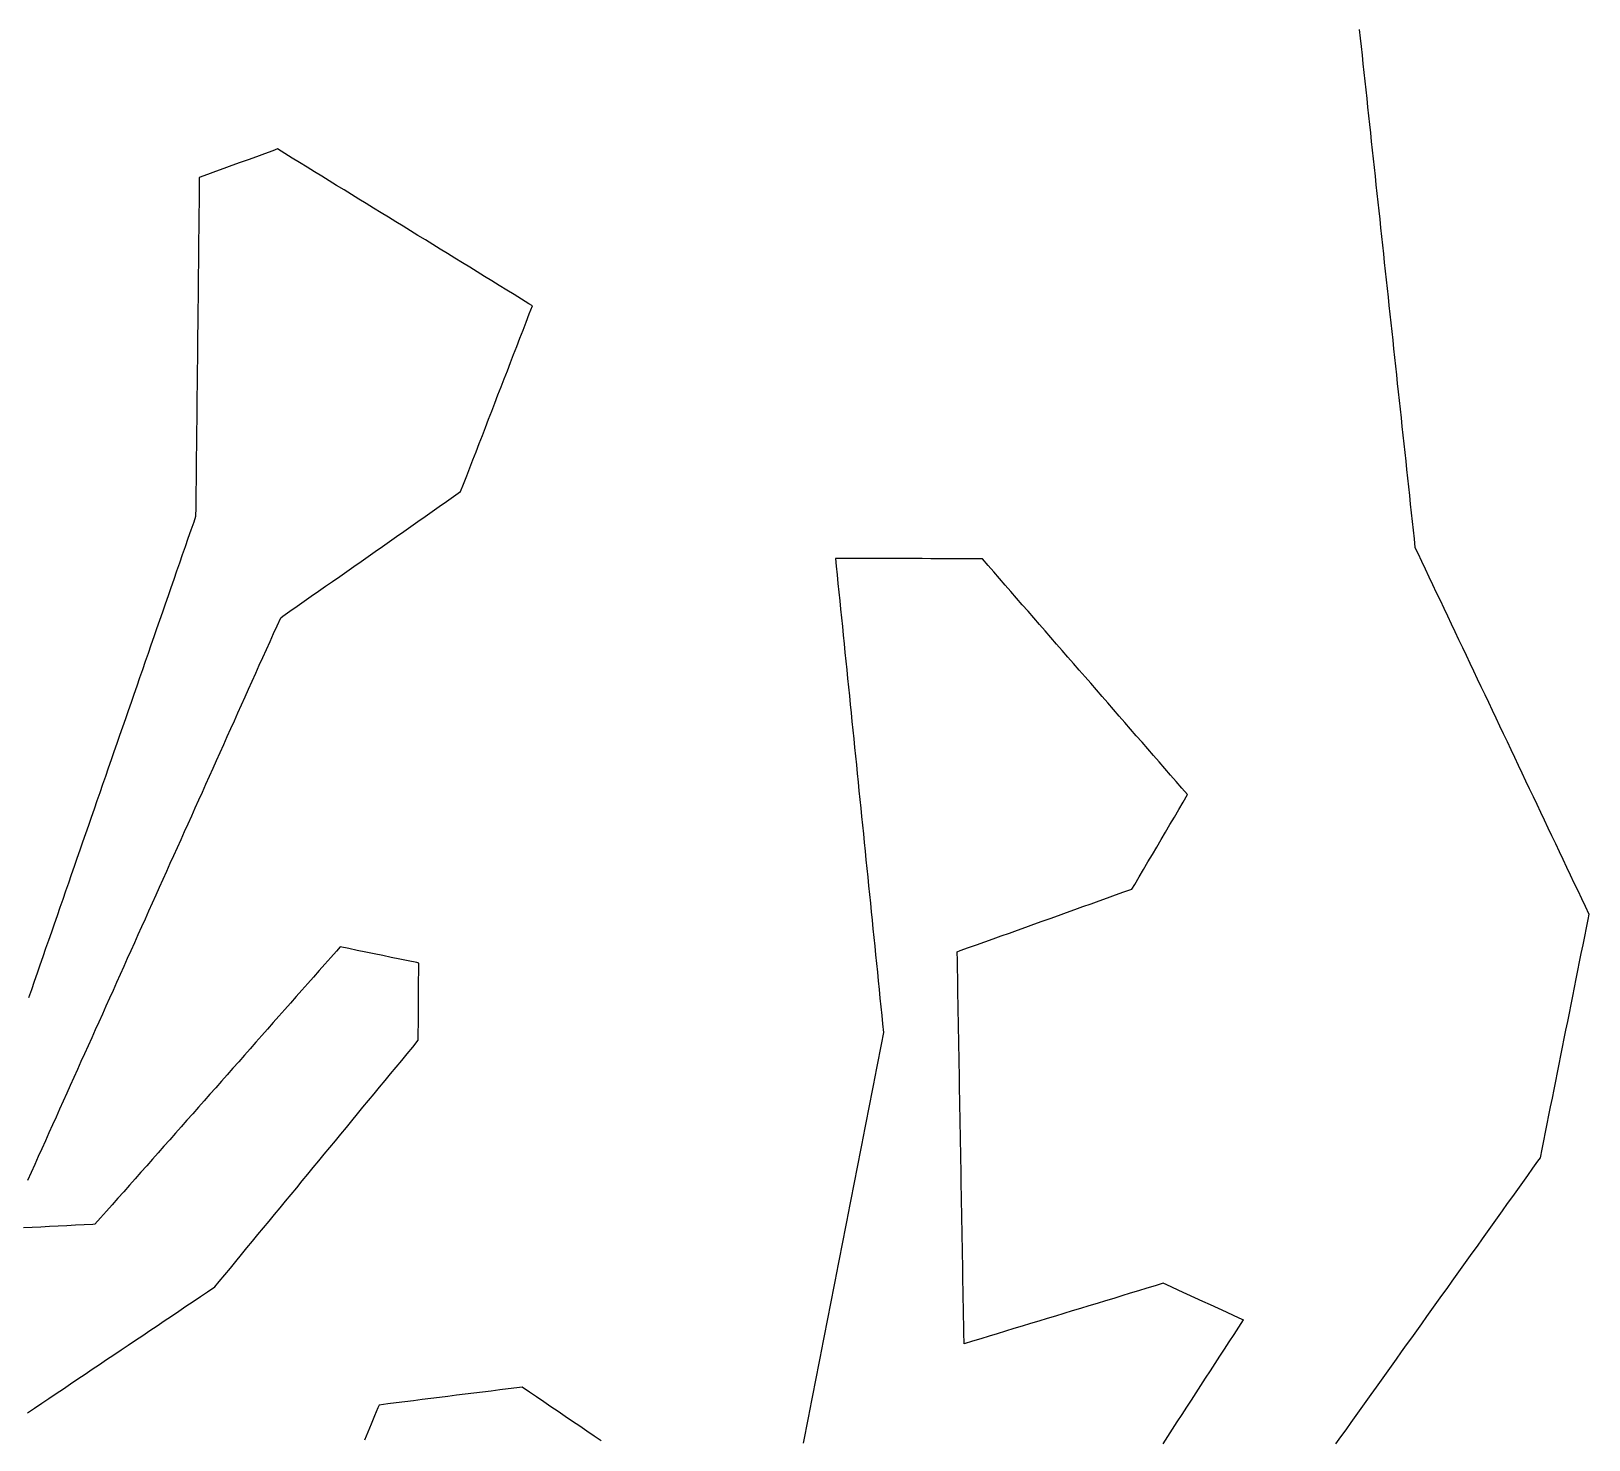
# Model space of a CAD drawing. Header units: millimetres. Extents: x 230 to 3347, y 514 to 5196.
# Drawn here: x 2836.2 to 3015.5, y 3054.4 to 3216.7 of the extents above; entities that cross this region are included whole.
import ezdxf

# ---------------------------------------------------------------- set-up
doc = ezdxf.new("R2010")
doc.units = ezdxf.units.MM
doc.layers.add('ALL_ISLANDS', color=7, linetype='Continuous')
doc.layers.add('OUTLINE_ISLAND_01', color=7, linetype='Continuous')

msp = doc.modelspace()

# ---------------------------------------------------------------- linework, layer by layer
at = {"layer": 'ALL_ISLANDS'}
for points in [[(2989.1045, 3216.8777), (2989.2114, 3215.8834), (2989.3184, 3214.8891), (2989.4253, 3213.8949), (2989.5323, 3212.9006), (2989.6392, 3211.9064), (2989.7462, 3210.9121), (2989.8531, 3209.9178), (2989.9601, 3208.9236), (2990.067, 3207.9293), (2990.174, 3206.935), (2990.2809, 3205.9408), (2990.3878, 3204.9465), (2990.4948, 3203.9522), (2990.6017, 3202.958), (2990.7087, 3201.9637), (2990.8156, 3200.9694), (2990.9226, 3199.9752), (2991.0295, 3198.9809), (2991.1365, 3197.9866), (2991.2434, 3196.9924), (2991.3504, 3195.9981), (2991.4573, 3195.0039), (2991.5642, 3194.0096), (2991.6712, 3193.0153), (2991.7781, 3192.0211), (2991.8851, 3191.0268), (2991.992, 3190.0325), (2992.099, 3189.0383), (2992.2059, 3188.044), (2992.3129, 3187.0497), (2992.4198, 3186.0555), (2992.5268, 3185.0612), (2992.6337, 3184.0669), (2992.7407, 3183.0727), (2992.8476, 3182.0784), (2992.9545, 3181.0841), (2993.0615, 3180.0899), (2993.1684, 3179.0956), (2993.2754, 3178.1013), (2993.3823, 3177.1071), (2993.4893, 3176.1128), (2993.5962, 3175.1186), (2993.7032, 3174.1243), (2993.8101, 3173.13), (2993.9171, 3172.1358), (2994.024, 3171.1415), (2994.131, 3170.1472), (2994.2379, 3169.153), (2994.3448, 3168.1587), (2994.4518, 3167.1644), (2994.5587, 3166.1702), (2994.6657, 3165.1759), (2994.7726, 3164.1816), (2994.8796, 3163.1874), (2994.9865, 3162.1931), (2995.0935, 3161.1988), (2995.2004, 3160.2046), (2995.3074, 3159.2103), (2995.4143, 3158.2161), (2995.5213, 3157.2218), (2995.8396, 3156.5501), (2996.2679, 3155.6465), (2996.6962, 3154.7429), (2997.1245, 3153.8392), (2997.5528, 3152.9356), (2997.9811, 3152.032), (2998.4094, 3151.1283), (2998.8377, 3150.2247), (2999.266, 3149.321), (2999.6944, 3148.4174), (3000.1227, 3147.5138), (3000.551, 3146.6101), (3000.9793, 3145.7065), (3001.4076, 3144.8029), (3001.8359, 3143.8992), (3002.2642, 3142.9956), (3002.6925, 3142.092), (3003.1208, 3141.1883), (3003.5491, 3140.2847), (3003.9774, 3139.3811), (3004.4057, 3138.4774), (3004.834, 3137.5738), (3005.2623, 3136.6702), (3005.6906, 3135.7665), (3006.1189, 3134.8629), (3006.5472, 3133.9593), (3006.9755, 3133.0556), (3007.4038, 3132.152), (3007.8321, 3131.2484), (3008.2605, 3130.3447), (3008.6888, 3129.4411), (3009.1171, 3128.5375), (3009.5454, 3127.6338), (3009.9737, 3126.7302), (3010.402, 3125.8266), (3010.8303, 3124.9229), (3011.2586, 3124.0193), (3011.6869, 3123.1157), (3012.1152, 3122.212), (3012.5435, 3121.3084), (3012.9718, 3120.4048), (3013.4001, 3119.5011), (3013.8284, 3118.5975), (3014.2567, 3117.6938), (3014.685, 3116.7902), (3015.1133, 3115.8866), (3015.5416, 3114.9829), (3015.4202, 3114.3763), (3015.224, 3113.3957), (3015.0278, 3112.4152), (3014.8316, 3111.4346), (3014.6354, 3110.454), (3014.4392, 3109.4735), (3014.243, 3108.4929), (3014.0468, 3107.5124), (3013.8505, 3106.5318), (3013.6543, 3105.5512), (3013.4581, 3104.5707), (3013.2619, 3103.5901), (3013.0657, 3102.6096), (3012.8695, 3101.629), (3012.6733, 3100.6484), (3012.477, 3099.6679), (3012.2808, 3098.6873), (3012.0846, 3097.7068), (3011.8884, 3096.7262), (3011.6922, 3095.7456), (3011.496, 3094.7651), (3011.2998, 3093.7845), (3011.1036, 3092.8039), (3010.9073, 3091.8234), (3010.7111, 3090.8428), (3010.5149, 3089.8623), (3010.3187, 3088.8817), (3010.1225, 3087.9011), (3009.9263, 3086.9206), (3009.6418, 3086.5226), (3009.0604, 3085.709), (3008.4789, 3084.8955), (3007.8974, 3084.0819), (3007.316, 3083.2683), (3006.7345, 3082.4548), (3006.153, 3081.6412), (3005.5716, 3080.8276), (3004.9901, 3080.0141), (3004.4086, 3079.2005), (3003.8272, 3078.3869), (3003.2457, 3077.5734), (3002.6642, 3076.7598), (3002.0827, 3075.9462), (3001.5013, 3075.1326), (3000.9198, 3074.3191), (3000.3383, 3073.5055), (2999.7569, 3072.6919), (2999.1754, 3071.8784), (2998.5939, 3071.0648), (2998.0125, 3070.2512), (2997.431, 3069.4377), (2996.8495, 3068.6241), (2996.2681, 3067.8105), (2995.6866, 3066.997), (2995.1051, 3066.1834), (2994.5236, 3065.3698), (2993.9422, 3064.5563), (2993.3607, 3063.7427), (2992.7792, 3062.9291), (2992.1978, 3062.1156), (2991.6163, 3061.302), (2991.0348, 3060.4884), (2990.4534, 3059.6748), (2989.8719, 3058.8613), (2989.2904, 3058.0477), (2988.709, 3057.2341), (2988.1275, 3056.4206), (2987.546, 3055.607), (2986.9645, 3054.7934), (2986.3831, 3053.9799)], [(2835.8176, 3084.3513), (2836.2276, 3085.2634), (2836.6375, 3086.1756), (2837.0474, 3087.0877), (2837.4573, 3087.9998), (2837.8672, 3088.9119), (2838.2771, 3089.8241), (2838.687, 3090.7362), (2839.0969, 3091.6483), (2839.5069, 3092.5604), (2839.9168, 3093.4726), (2840.3267, 3094.3847), (2840.7366, 3095.2968), (2841.1465, 3096.2089), (2841.5564, 3097.1211), (2841.9663, 3098.0332), (2842.3762, 3098.9453), (2842.7862, 3099.8574), (2843.1961, 3100.7696), (2843.606, 3101.6817), (2844.0159, 3102.5938), (2844.4258, 3103.5059), (2844.8357, 3104.4181), (2845.2456, 3105.3302), (2845.6556, 3106.2423), (2846.0655, 3107.1544), (2846.4754, 3108.0666), (2846.8853, 3108.9787), (2847.2952, 3109.8908), (2847.7051, 3110.8029), (2848.115, 3111.715), (2848.5249, 3112.6272), (2848.9349, 3113.5393), (2849.3448, 3114.4514), (2849.7547, 3115.3635), (2850.1646, 3116.2757), (2850.5745, 3117.1878), (2850.9844, 3118.0999), (2851.3943, 3119.012), (2851.8042, 3119.9242), (2852.2142, 3120.8363), (2852.6241, 3121.7484), (2853.034, 3122.6605), (2853.4439, 3123.5727), (2853.8538, 3124.4848), (2854.2637, 3125.3969), (2854.6736, 3126.309), (2855.0835, 3127.2212), (2855.4935, 3128.1333), (2855.9034, 3129.0454), (2856.3133, 3129.9575), (2856.7232, 3130.8697), (2857.1331, 3131.7818), (2857.543, 3132.6939), (2857.9529, 3133.606), (2858.3628, 3134.5182), (2858.7728, 3135.4303), (2859.1827, 3136.3424), (2859.5926, 3137.2545), (2860.0025, 3138.1667), (2860.4124, 3139.0788), (2860.8223, 3139.9909), (2861.2322, 3140.903), (2861.6422, 3141.8152), (2862.0521, 3142.7273), (2862.462, 3143.6394), (2862.8719, 3144.5515), (2863.2818, 3145.4637), (2863.6917, 3146.3758), (2864.1016, 3147.2879), (2864.5115, 3148.2), (2864.9215, 3149.1122), (2865.1731, 3149.2887), (2865.9917, 3149.8629), (2866.8104, 3150.4372), (2867.6291, 3151.0114), (2868.4478, 3151.5857), (2869.2665, 3152.1599), (2870.0851, 3152.7342), (2870.9038, 3153.3084), (2871.7225, 3153.8827), (2872.5412, 3154.4569), (2873.3599, 3155.0312), (2874.1785, 3155.6054), (2874.9972, 3156.1797), (2875.8159, 3156.7539), (2876.6346, 3157.3282), (2877.4533, 3157.9024), (2878.2719, 3158.4767), (2879.0906, 3159.0509), (2879.9093, 3159.6252), (2880.728, 3160.1994), (2881.5467, 3160.7737), (2882.3653, 3161.3479), (2883.184, 3161.9222), (2884.0027, 3162.4964), (2884.8214, 3163.0707), (2885.6401, 3163.6449), (2885.9752, 3164.5121), (2886.3358, 3165.4448), (2886.6963, 3166.3776), (2887.0568, 3167.3103), (2887.4173, 3168.2431), (2887.7779, 3169.1758), (2888.1384, 3170.1086), (2888.4989, 3171.0413), (2888.8595, 3171.974), (2889.22, 3172.9068), (2889.5805, 3173.8395), (2889.941, 3174.7723), (2890.3016, 3175.705), (2890.6621, 3176.6378), (2891.0226, 3177.5705), (2891.3832, 3178.5033), (2891.7437, 3179.436), (2892.1042, 3180.3688), (2892.4647, 3181.3015), (2892.8253, 3182.2343), (2893.1858, 3183.167), (2893.5463, 3184.0998), (2893.9069, 3185.0325), (2893.5015, 3185.2821), (2892.65, 3185.8064), (2891.7985, 3186.3308), (2890.9469, 3186.8551), (2890.0954, 3187.3794), (2889.2439, 3187.9037), (2888.3924, 3188.428), (2887.5408, 3188.9523), (2886.6893, 3189.4766), (2885.8378, 3190.001), (2884.9863, 3190.5253), (2884.1347, 3191.0496), (2883.2832, 3191.5739), (2882.4317, 3192.0982), (2881.5802, 3192.6225), (2880.7286, 3193.1469), (2879.8771, 3193.6712), (2879.0256, 3194.1955), (2878.1741, 3194.7198), (2877.3226, 3195.2441), (2876.471, 3195.7684), (2875.6195, 3196.2928), (2874.768, 3196.8171), (2873.9165, 3197.3414), (2873.0649, 3197.8657), (2872.2134, 3198.39), (2871.3619, 3198.9143), (2870.5104, 3199.4387), (2869.6588, 3199.963), (2868.8073, 3200.4873), (2867.9558, 3201.0116), (2867.1043, 3201.5359), (2866.2527, 3202.0602), (2865.4012, 3202.5846), (2864.5497, 3203.1089), (2863.9994, 3202.9067), (2863.0607, 3202.5619), (2862.122, 3202.2171), (2861.1834, 3201.8723), (2860.2447, 3201.5275), (2859.306, 3201.1827), (2858.3674, 3200.8379), (2857.4287, 3200.4931), (2856.49, 3200.1483), (2855.5513, 3199.8034), (2855.5512, 3199.792), (2855.5404, 3198.7921), (2855.5296, 3197.7921), (2855.5189, 3196.7922), (2855.5081, 3195.7922), (2855.4973, 3194.7923), (2855.4865, 3193.7923), (2855.4757, 3192.7924), (2855.4649, 3191.7925), (2855.4541, 3190.7925), (2855.4433, 3189.7926), (2855.4326, 3188.7926), (2855.4218, 3187.7927), (2855.411, 3186.7928), (2855.4002, 3185.7928), (2855.3894, 3184.7929), (2855.3786, 3183.7929), (2855.3678, 3182.793), (2855.357, 3181.793), (2855.3463, 3180.7931), (2855.3355, 3179.7932), (2855.3247, 3178.7932), (2855.3139, 3177.7933), (2855.3031, 3176.7933), (2855.2923, 3175.7934), (2855.2815, 3174.7935), (2855.2707, 3173.7935), (2855.26, 3172.7936), (2855.2492, 3171.7936), (2855.2384, 3170.7937), (2855.2276, 3169.7937), (2855.2168, 3168.7938), (2855.206, 3167.7939), (2855.1952, 3166.7939), (2855.1844, 3165.794), (2855.1737, 3164.794), (2855.1629, 3163.7941), (2855.1521, 3162.7942), (2855.1413, 3161.7942), (2855.1305, 3160.7943), (2854.9013, 3160.1334), (2854.5735, 3159.1886), (2854.2458, 3158.2439), (2853.9181, 3157.2991), (2853.5904, 3156.3543), (2853.2626, 3155.4095), (2852.9349, 3154.4648), (2852.6072, 3153.52), (2852.2794, 3152.5752), (2851.9517, 3151.6305), (2851.624, 3150.6857), (2851.2963, 3149.7409), (2850.9685, 3148.7961), (2850.6408, 3147.8514), (2850.3131, 3146.9066), (2849.9854, 3145.9618), (2849.6576, 3145.017), (2849.3299, 3144.0723), (2849.0022, 3143.1275), (2848.6744, 3142.1827), (2848.3467, 3141.238), (2848.019, 3140.2932), (2847.6913, 3139.3484), (2847.3635, 3138.4036), (2847.0358, 3137.4589), (2846.7081, 3136.5141), (2846.3804, 3135.5693), (2846.0526, 3134.6246), (2845.7249, 3133.6798), (2845.3972, 3132.735), (2845.0694, 3131.7902), (2844.7417, 3130.8455), (2844.414, 3129.9007), (2844.0863, 3128.9559), (2843.7585, 3128.0111), (2843.4308, 3127.0664), (2843.1031, 3126.1216), (2842.7754, 3125.1768), (2842.4476, 3124.2321), (2842.1199, 3123.2873), (2841.7922, 3122.3425), (2841.4645, 3121.3977), (2841.1367, 3120.453), (2840.809, 3119.5082), (2840.4813, 3118.5634), (2840.1535, 3117.6186), (2839.8258, 3116.6739), (2839.4981, 3115.7291), (2839.1704, 3114.7843), (2838.8426, 3113.8396), (2838.5149, 3112.8948), (2838.1872, 3111.95), (2837.8595, 3111.0052), (2837.5317, 3110.0605), (2837.204, 3109.1157), (2836.8763, 3108.1709), (2836.5485, 3107.2261), (2836.2208, 3106.2814), (2835.8931, 3105.3366)], [(2966.5216, 3053.987), (2967.0659, 3054.8258), (2967.6103, 3055.6647), (2968.1547, 3056.5035), (2968.699, 3057.3423), (2969.2434, 3058.1812), (2969.7878, 3059.02), (2970.3322, 3059.8589), (2970.8765, 3060.6977), (2971.4209, 3061.5366), (2971.9653, 3062.3754), (2972.5096, 3063.2143), (2973.054, 3064.0531), (2973.5984, 3064.8919), (2974.1428, 3065.7308), (2974.6871, 3066.5696), (2975.2315, 3067.4085), (2975.7759, 3068.2473), (2975.6294, 3068.3141), (2974.7194, 3068.7287), (2973.8094, 3069.1433), (2972.8994, 3069.558), (2971.9894, 3069.9726), (2971.0794, 3070.3872), (2970.1694, 3070.8019), (2969.2595, 3071.2165), (2968.3495, 3071.6311), (2967.4395, 3072.0458), (2966.5295, 3072.4604), (2965.614, 3072.1824), (2964.6571, 3071.8918), (2963.7003, 3071.6012), (2962.7434, 3071.3106), (2961.7866, 3071.02), (2960.8298, 3070.7294), (2959.8729, 3070.4388), (2958.9161, 3070.1482), (2957.9592, 3069.8576), (2957.0024, 3069.567), (2956.0455, 3069.2764), (2955.0887, 3068.9858), (2954.1318, 3068.6952), (2953.175, 3068.4046), (2952.2181, 3068.114), (2951.2613, 3067.8234), (2950.3045, 3067.5328), (2949.3476, 3067.2422), (2948.3908, 3066.9516), (2947.4339, 3066.661), (2946.4771, 3066.3704), (2945.5202, 3066.0798), (2944.5634, 3065.7892), (2943.6065, 3065.4986), (2943.6037, 3065.6627), (2943.5862, 3066.6626), (2943.5687, 3067.6624), (2943.5513, 3068.6623), (2943.5338, 3069.6621), (2943.5163, 3070.662), (2943.4989, 3071.6618), (2943.4814, 3072.6616), (2943.4639, 3073.6615), (2943.4465, 3074.6613), (2943.429, 3075.6612), (2943.4115, 3076.661), (2943.394, 3077.6609), (2943.3766, 3078.6607), (2943.3591, 3079.6606), (2943.3416, 3080.6604), (2943.3242, 3081.6603), (2943.3067, 3082.6601), (2943.2892, 3083.66), (2943.2718, 3084.6598), (2943.2543, 3085.6597), (2943.2368, 3086.6595), (2943.2194, 3087.6594), (2943.2019, 3088.6592), (2943.1844, 3089.6591), (2943.167, 3090.6589), (2943.1495, 3091.6587), (2943.132, 3092.6586), (2943.1146, 3093.6584), (2943.0971, 3094.6583), (2943.0796, 3095.6581), (2943.0621, 3096.658), (2943.0447, 3097.6578), (2943.0272, 3098.6577), (2943.0097, 3099.6575), (2942.9923, 3100.6574), (2942.9748, 3101.6572), (2942.9573, 3102.6571), (2942.9399, 3103.6569), (2942.9224, 3104.6568), (2942.9049, 3105.6566), (2942.8875, 3106.6565), (2942.87, 3107.6563), (2942.8525, 3108.6562), (2942.8351, 3109.656), (2942.8176, 3110.6559), (2943.1723, 3110.783), (2944.1136, 3111.1204), (2945.0549, 3111.4579), (2945.9963, 3111.7953), (2946.9376, 3112.1328), (2947.879, 3112.4702), (2948.8203, 3112.8076), (2949.7617, 3113.1451), (2950.703, 3113.4825), (2951.6444, 3113.82), (2952.5857, 3114.1574), (2953.5271, 3114.4948), (2954.4684, 3114.8323), (2955.4098, 3115.1697), (2956.3511, 3115.5072), (2957.2925, 3115.8446), (2958.2338, 3116.1821), (2959.1751, 3116.5195), (2960.1165, 3116.8569), (2961.0578, 3117.1944), (2961.9992, 3117.5318), (2962.9405, 3117.8693), (2963.2547, 3118.4029), (2963.7621, 3119.2646), (2964.2695, 3120.1263), (2964.7768, 3120.9881), (2965.2842, 3121.8498), (2965.7916, 3122.7115), (2966.299, 3123.5732), (2966.8063, 3124.435), (2967.3137, 3125.2967), (2967.8211, 3126.1584), (2968.3284, 3127.0201), (2968.8358, 3127.8819), (2969.3432, 3128.7436), (2968.69, 3129.4943), (2968.0336, 3130.2486), (2967.3772, 3131.003), (2966.7207, 3131.7574), (2966.0643, 3132.5118), (2965.4079, 3133.2662), (2964.7514, 3134.0206), (2964.095, 3134.775), (2963.4386, 3135.5294), (2962.7822, 3136.2838), (2962.1257, 3137.0381), (2961.4693, 3137.7925), (2960.8129, 3138.5469), (2960.1565, 3139.3013), (2959.5, 3140.0557), (2958.8436, 3140.8101), (2958.1872, 3141.5645), (2957.5307, 3142.3189), (2956.8743, 3143.0733), (2956.2179, 3143.8276), (2955.5615, 3144.582), (2954.905, 3145.3364), (2954.2486, 3146.0908), (2953.5922, 3146.8452), (2952.9357, 3147.5996), (2952.2793, 3148.354), (2951.6229, 3149.1084), (2950.9665, 3149.8628), (2950.31, 3150.6171), (2949.6536, 3151.3715), (2948.9972, 3152.1259), (2948.3408, 3152.8803), (2947.6843, 3153.6347), (2947.0279, 3154.3891), (2946.3715, 3155.1435), (2945.715, 3155.8979), (2944.7955, 3155.9011), (2943.7955, 3155.9047), (2942.7955, 3155.9083), (2941.7955, 3155.9118), (2940.7955, 3155.9154), (2939.7955, 3155.919), (2938.7955, 3155.9225), (2937.7955, 3155.9261), (2936.7955, 3155.9297), (2935.7956, 3155.9332), (2934.7956, 3155.9368), (2933.7956, 3155.9404), (2932.7956, 3155.9439), (2931.7956, 3155.9475), (2930.7956, 3155.9511), (2929.7956, 3155.9546), (2928.7956, 3155.9582), (2928.8865, 3155.0609), (2928.9872, 3154.066), (2929.0879, 3153.0711), (2929.1887, 3152.0761), (2929.2894, 3151.0812), (2929.3902, 3150.0863), (2929.4909, 3149.0914), (2929.5917, 3148.0965), (2929.6924, 3147.1016), (2929.7932, 3146.1067), (2929.8939, 3145.1118), (2929.9946, 3144.1168), (2930.0954, 3143.1219), (2930.1961, 3142.127), (2930.2969, 3141.1321), (2930.3976, 3140.1372), (2930.4984, 3139.1423), (2930.5991, 3138.1474), (2930.6998, 3137.1525), (2930.8006, 3136.1575), (2930.9013, 3135.1626), (2931.0021, 3134.1677), (2931.1028, 3133.1728), (2931.2036, 3132.1779), (2931.3043, 3131.183), (2931.405, 3130.1881), (2931.5058, 3129.1932), (2931.6065, 3128.1982), (2931.7073, 3127.2033), (2931.808, 3126.2084), (2931.9088, 3125.2135), (2932.0095, 3124.2186), (2932.1102, 3123.2237), (2932.211, 3122.2288), (2932.3117, 3121.2339), (2932.4125, 3120.2389), (2932.5132, 3119.244), (2932.614, 3118.2491), (2932.7147, 3117.2542), (2932.8155, 3116.2593), (2932.9162, 3115.2644), (2933.0169, 3114.2695), (2933.1177, 3113.2746), (2933.2184, 3112.2797), (2933.3192, 3111.2847), (2933.4199, 3110.2898), (2933.5207, 3109.2949), (2933.6214, 3108.3), (2933.7221, 3107.3051), (2933.8229, 3106.3102), (2933.9236, 3105.3153), (2934.0244, 3104.3204), (2934.1251, 3103.3254), (2934.2259, 3102.3305), (2934.3266, 3101.3356), (2934.2902, 3101.1497), (2934.098, 3100.1683), (2933.9059, 3099.187), (2933.7137, 3098.2056), (2933.5215, 3097.2243), (2933.3293, 3096.2429), (2933.1372, 3095.2615), (2932.945, 3094.2802), (2932.7528, 3093.2988), (2932.5606, 3092.3175), (2932.3685, 3091.3361), (2932.1763, 3090.3547), (2931.9841, 3089.3734), (2931.7919, 3088.392), (2931.5998, 3087.4107), (2931.4076, 3086.4293), (2931.2154, 3085.4479), (2931.0232, 3084.4666), (2930.8311, 3083.4852), (2930.6389, 3082.5039), (2930.4467, 3081.5225), (2930.2545, 3080.5411), (2930.0624, 3079.5598), (2929.8702, 3078.5784), (2929.678, 3077.597), (2929.4858, 3076.6157), (2929.2937, 3075.6343), (2929.1015, 3074.653), (2928.9093, 3073.6716), (2928.7171, 3072.6902), (2928.525, 3071.7089), (2928.3328, 3070.7275), (2928.1406, 3069.7462), (2927.9484, 3068.7648), (2927.7563, 3067.7834), (2927.5641, 3066.8021), (2927.3719, 3065.8207), (2927.1797, 3064.8394), (2926.9876, 3063.858), (2926.7954, 3062.8766), (2926.6032, 3061.8953), (2926.411, 3060.9139), (2926.2189, 3059.9326), (2926.0267, 3058.9512), (2925.8345, 3057.9698), (2925.6423, 3056.9885), (2925.4502, 3056.0071), (2925.258, 3055.0258), (2925.0658, 3054.0444)], [(2835.7515, 3057.5397), (2836.5814, 3058.0975), (2837.4114, 3058.6553), (2838.2414, 3059.2131), (2839.0714, 3059.771), (2839.9013, 3060.3288), (2840.7313, 3060.8866), (2841.5613, 3061.4444), (2842.3912, 3062.0022), (2843.2212, 3062.56), (2844.0512, 3063.1178), (2844.8811, 3063.6756), (2845.7111, 3064.2334), (2846.5411, 3064.7912), (2847.3711, 3065.349), (2848.201, 3065.9068), (2849.031, 3066.4646), (2849.861, 3067.0224), (2850.6909, 3067.5803), (2851.5209, 3068.1381), (2852.3509, 3068.6959), (2853.1809, 3069.2537), (2854.0108, 3069.8115), (2854.8408, 3070.3693), (2855.6708, 3070.9271), (2856.5007, 3071.4849), (2857.3307, 3072.0427), (2857.8534, 3072.6764), (2858.4896, 3073.4478), (2859.1259, 3074.2193), (2859.7622, 3074.9907), (2860.3985, 3075.7622), (2861.0348, 3076.5336), (2861.6711, 3077.3051), (2862.3074, 3078.0765), (2862.9437, 3078.848), (2863.58, 3079.6194), (2864.2163, 3080.3909), (2864.8526, 3081.1623), (2865.4889, 3081.9337), (2866.1252, 3082.7052), (2866.7614, 3083.4766), (2867.3977, 3084.2481), (2868.034, 3085.0195), (2868.6703, 3085.791), (2869.3066, 3086.5624), (2869.9429, 3087.3339), (2870.5792, 3088.1053), (2871.2155, 3088.8768), (2871.8518, 3089.6482), (2872.4881, 3090.4197), (2873.1244, 3091.1911), (2873.7607, 3091.9626), (2874.397, 3092.734), (2875.0332, 3093.5055), (2875.6695, 3094.2769), (2876.3058, 3095.0484), (2876.9421, 3095.8198), (2877.5784, 3096.5913), (2878.2147, 3097.3627), (2878.851, 3098.1342), (2879.4873, 3098.9056), (2880.1236, 3099.6771), (2880.7599, 3100.4485), (2880.766, 3101.3439), (2880.7729, 3102.3439), (2880.7798, 3103.3439), (2880.7867, 3104.3438), (2880.7936, 3105.3438), (2880.8005, 3106.3438), (2880.8074, 3107.3438), (2880.8143, 3108.3437), (2880.8212, 3109.3437), (2880.5856, 3109.3922), (2879.6061, 3109.5939), (2878.6266, 3109.7955), (2877.6472, 3109.9971), (2876.6677, 3110.1988), (2875.6883, 3110.4004), (2874.7088, 3110.602), (2873.7293, 3110.8036), (2872.7499, 3111.0053), (2871.7704, 3111.2069), (2871.3449, 3110.7255), (2870.6827, 3109.9762), (2870.0204, 3109.2269), (2869.3582, 3108.4776), (2868.6959, 3107.7283), (2868.0337, 3106.9791), (2867.3714, 3106.2298), (2866.7092, 3105.4805), (2866.0469, 3104.7312), (2865.3847, 3103.9819), (2864.7224, 3103.2326), (2864.0602, 3102.4834), (2863.3979, 3101.7341), (2862.7357, 3100.9848), (2862.0734, 3100.2355), (2861.4112, 3099.4862), (2860.7489, 3098.7369), (2860.0867, 3097.9877), (2859.4244, 3097.2384), (2858.7622, 3096.4891), (2858.0999, 3095.7398), (2857.4377, 3094.9905), (2856.7754, 3094.2412), (2856.1132, 3093.492), (2855.4509, 3092.7427), (2854.7887, 3091.9934), (2854.1264, 3091.2441), (2853.4642, 3090.4948), (2852.8019, 3089.7455), (2852.1397, 3088.9962), (2851.4774, 3088.247), (2850.8152, 3087.4977), (2850.1529, 3086.7484), (2849.4907, 3085.9991), (2848.8284, 3085.2498), (2848.1662, 3084.5005), (2847.5039, 3083.7513), (2846.8417, 3083.002), (2846.1794, 3082.2527), (2845.5172, 3081.5034), (2844.8549, 3080.7541), (2844.1927, 3080.0048), (2843.5305, 3079.2556), (2843.2812, 3079.2429), (2842.2825, 3079.1922), (2841.2838, 3079.1415), (2840.2851, 3079.0908), (2839.2864, 3079.0401), (2838.2877, 3078.9895), (2837.289, 3078.9388), (2836.2902, 3078.8881), (2835.2915, 3078.8374)], [(2901.8264, 3054.3129), (2900.9998, 3054.8757), (2900.1732, 3055.4385), (2899.3466, 3056.0014), (2898.5201, 3056.5642), (2897.6935, 3057.127), (2896.8669, 3057.6898), (2896.0404, 3058.2527), (2895.2138, 3058.8155), (2894.3872, 3059.3783), (2893.5606, 3059.9412), (2892.7341, 3060.504), (2892.1235, 3060.4278), (2891.1312, 3060.3041), (2890.1389, 3060.1803), (2889.1466, 3060.0565), (2888.1543, 3059.9327), (2887.162, 3059.8089), (2886.1696, 3059.6852), (2885.1773, 3059.5614), (2884.185, 3059.4376), (2883.1927, 3059.3138), (2882.2004, 3059.19), (2881.2081, 3059.0663), (2880.2158, 3058.9425), (2879.2235, 3058.8187), (2878.2312, 3058.6949), (2877.2389, 3058.5711), (2876.2466, 3058.4474), (2876.1058, 3058.1072), (2875.7235, 3057.1832), (2875.3413, 3056.2591), (2874.959, 3055.3351), (2874.5767, 3054.411)]]:
    msp.add_lwpolyline(points, dxfattribs=at)
at = {"layer": 'OUTLINE_ISLAND_01'}
for points in [[(2989.1045, 3216.8777), (2989.2114, 3215.8834), (2989.3184, 3214.8891), (2989.4253, 3213.8949), (2989.5323, 3212.9006), (2989.6392, 3211.9064), (2989.7462, 3210.9121), (2989.8531, 3209.9178), (2989.9601, 3208.9236), (2990.067, 3207.9293), (2990.174, 3206.935), (2990.2809, 3205.9408), (2990.3878, 3204.9465), (2990.4948, 3203.9522), (2990.6017, 3202.958), (2990.7087, 3201.9637), (2990.8156, 3200.9694), (2990.9226, 3199.9752), (2991.0295, 3198.9809), (2991.1365, 3197.9866), (2991.2434, 3196.9924), (2991.3504, 3195.9981), (2991.4573, 3195.0039), (2991.5642, 3194.0096), (2991.6712, 3193.0153), (2991.7781, 3192.0211), (2991.8851, 3191.0268), (2991.992, 3190.0325), (2992.099, 3189.0383), (2992.2059, 3188.044), (2992.3129, 3187.0497), (2992.4198, 3186.0555), (2992.5268, 3185.0612), (2992.6337, 3184.0669), (2992.7407, 3183.0727), (2992.8476, 3182.0784), (2992.9545, 3181.0841), (2993.0615, 3180.0899), (2993.1684, 3179.0956), (2993.2754, 3178.1013), (2993.3823, 3177.1071), (2993.4893, 3176.1128), (2993.5962, 3175.1186), (2993.7032, 3174.1243), (2993.8101, 3173.13), (2993.9171, 3172.1358), (2994.024, 3171.1415), (2994.131, 3170.1472), (2994.2379, 3169.153), (2994.3448, 3168.1587), (2994.4518, 3167.1644), (2994.5587, 3166.1702), (2994.6657, 3165.1759), (2994.7726, 3164.1816), (2994.8796, 3163.1874), (2994.9865, 3162.1931), (2995.0935, 3161.1988), (2995.2004, 3160.2046), (2995.3074, 3159.2103), (2995.4143, 3158.2161), (2995.5213, 3157.2218), (2995.8396, 3156.5501), (2996.2679, 3155.6465), (2996.6962, 3154.7429), (2997.1245, 3153.8392), (2997.5528, 3152.9356), (2997.9811, 3152.032), (2998.4094, 3151.1283), (2998.8377, 3150.2247), (2999.266, 3149.321), (2999.6944, 3148.4174), (3000.1227, 3147.5138), (3000.551, 3146.6101), (3000.9793, 3145.7065), (3001.4076, 3144.8029), (3001.8359, 3143.8992), (3002.2642, 3142.9956), (3002.6925, 3142.092), (3003.1208, 3141.1883), (3003.5491, 3140.2847), (3003.9774, 3139.3811), (3004.4057, 3138.4774), (3004.834, 3137.5738), (3005.2623, 3136.6702), (3005.6906, 3135.7665), (3006.1189, 3134.8629), (3006.5472, 3133.9593), (3006.9755, 3133.0556), (3007.4038, 3132.152), (3007.8321, 3131.2484), (3008.2605, 3130.3447), (3008.6888, 3129.4411), (3009.1171, 3128.5375), (3009.5454, 3127.6338), (3009.9737, 3126.7302), (3010.402, 3125.8266), (3010.8303, 3124.9229), (3011.2586, 3124.0193), (3011.6869, 3123.1157), (3012.1152, 3122.212), (3012.5435, 3121.3084), (3012.9718, 3120.4048), (3013.4001, 3119.5011), (3013.8284, 3118.5975), (3014.2567, 3117.6938), (3014.685, 3116.7902), (3015.1133, 3115.8866), (3015.5416, 3114.9829), (3015.4202, 3114.3763), (3015.224, 3113.3957), (3015.0278, 3112.4152), (3014.8316, 3111.4346), (3014.6354, 3110.454), (3014.4392, 3109.4735), (3014.243, 3108.4929), (3014.0468, 3107.5124), (3013.8505, 3106.5318), (3013.6543, 3105.5512), (3013.4581, 3104.5707), (3013.2619, 3103.5901), (3013.0657, 3102.6096), (3012.8695, 3101.629), (3012.6733, 3100.6484), (3012.477, 3099.6679), (3012.2808, 3098.6873), (3012.0846, 3097.7068), (3011.8884, 3096.7262), (3011.6922, 3095.7456), (3011.496, 3094.7651), (3011.2998, 3093.7845), (3011.1036, 3092.8039), (3010.9073, 3091.8234), (3010.7111, 3090.8428), (3010.5149, 3089.8623), (3010.3187, 3088.8817), (3010.1225, 3087.9011), (3009.9263, 3086.9206), (3009.6418, 3086.5226), (3009.0604, 3085.709), (3008.4789, 3084.8955), (3007.8974, 3084.0819), (3007.316, 3083.2683), (3006.7345, 3082.4548), (3006.153, 3081.6412), (3005.5716, 3080.8276), (3004.9901, 3080.0141), (3004.4086, 3079.2005), (3003.8272, 3078.3869), (3003.2457, 3077.5734), (3002.6642, 3076.7598), (3002.0827, 3075.9462), (3001.5013, 3075.1326), (3000.9198, 3074.3191), (3000.3383, 3073.5055), (2999.7569, 3072.6919), (2999.1754, 3071.8784), (2998.5939, 3071.0648), (2998.0125, 3070.2512), (2997.431, 3069.4377), (2996.8495, 3068.6241), (2996.2681, 3067.8105), (2995.6866, 3066.997), (2995.1051, 3066.1834), (2994.5236, 3065.3698), (2993.9422, 3064.5563), (2993.3607, 3063.7427), (2992.7792, 3062.9291), (2992.1978, 3062.1156), (2991.6163, 3061.302), (2991.0348, 3060.4884), (2990.4534, 3059.6748), (2989.8719, 3058.8613), (2989.2904, 3058.0477), (2988.709, 3057.2341), (2988.1275, 3056.4206), (2987.546, 3055.607), (2986.9645, 3054.7934), (2986.3831, 3053.9799)], [(2835.8176, 3084.3513), (2836.2276, 3085.2634), (2836.6375, 3086.1756), (2837.0474, 3087.0877), (2837.4573, 3087.9998), (2837.8672, 3088.9119), (2838.2771, 3089.8241), (2838.687, 3090.7362), (2839.0969, 3091.6483), (2839.5069, 3092.5604), (2839.9168, 3093.4726), (2840.3267, 3094.3847), (2840.7366, 3095.2968), (2841.1465, 3096.2089), (2841.5564, 3097.1211), (2841.9663, 3098.0332), (2842.3762, 3098.9453), (2842.7862, 3099.8574), (2843.1961, 3100.7696), (2843.606, 3101.6817), (2844.0159, 3102.5938), (2844.4258, 3103.5059), (2844.8357, 3104.4181), (2845.2456, 3105.3302), (2845.6556, 3106.2423), (2846.0655, 3107.1544), (2846.4754, 3108.0666), (2846.8853, 3108.9787), (2847.2952, 3109.8908), (2847.7051, 3110.8029), (2848.115, 3111.715), (2848.5249, 3112.6272), (2848.9349, 3113.5393), (2849.3448, 3114.4514), (2849.7547, 3115.3635), (2850.1646, 3116.2757), (2850.5745, 3117.1878), (2850.9844, 3118.0999), (2851.3943, 3119.012), (2851.8042, 3119.9242), (2852.2142, 3120.8363), (2852.6241, 3121.7484), (2853.034, 3122.6605), (2853.4439, 3123.5727), (2853.8538, 3124.4848), (2854.2637, 3125.3969), (2854.6736, 3126.309), (2855.0835, 3127.2212), (2855.4935, 3128.1333), (2855.9034, 3129.0454), (2856.3133, 3129.9575), (2856.7232, 3130.8697), (2857.1331, 3131.7818), (2857.543, 3132.6939), (2857.9529, 3133.606), (2858.3628, 3134.5182), (2858.7728, 3135.4303), (2859.1827, 3136.3424), (2859.5926, 3137.2545), (2860.0025, 3138.1667), (2860.4124, 3139.0788), (2860.8223, 3139.9909), (2861.2322, 3140.903), (2861.6422, 3141.8152), (2862.0521, 3142.7273), (2862.462, 3143.6394), (2862.8719, 3144.5515), (2863.2818, 3145.4637), (2863.6917, 3146.3758), (2864.1016, 3147.2879), (2864.5115, 3148.2), (2864.9215, 3149.1122), (2865.1731, 3149.2887), (2865.9917, 3149.8629), (2866.8104, 3150.4372), (2867.6291, 3151.0114), (2868.4478, 3151.5857), (2869.2665, 3152.1599), (2870.0851, 3152.7342), (2870.9038, 3153.3084), (2871.7225, 3153.8827), (2872.5412, 3154.4569), (2873.3599, 3155.0312), (2874.1785, 3155.6054), (2874.9972, 3156.1797), (2875.8159, 3156.7539), (2876.6346, 3157.3282), (2877.4533, 3157.9024), (2878.2719, 3158.4767), (2879.0906, 3159.0509), (2879.9093, 3159.6252), (2880.728, 3160.1994), (2881.5467, 3160.7737), (2882.3653, 3161.3479), (2883.184, 3161.9222), (2884.0027, 3162.4964), (2884.8214, 3163.0707), (2885.6401, 3163.6449), (2885.9752, 3164.5121), (2886.3358, 3165.4448), (2886.6963, 3166.3776), (2887.0568, 3167.3103), (2887.4173, 3168.2431), (2887.7779, 3169.1758), (2888.1384, 3170.1086), (2888.4989, 3171.0413), (2888.8595, 3171.974), (2889.22, 3172.9068), (2889.5805, 3173.8395), (2889.941, 3174.7723), (2890.3016, 3175.705), (2890.6621, 3176.6378), (2891.0226, 3177.5705), (2891.3832, 3178.5033), (2891.7437, 3179.436), (2892.1042, 3180.3688), (2892.4647, 3181.3015), (2892.8253, 3182.2343), (2893.1858, 3183.167), (2893.5463, 3184.0998), (2893.9069, 3185.0325), (2893.5015, 3185.2821), (2892.65, 3185.8064), (2891.7985, 3186.3308), (2890.9469, 3186.8551), (2890.0954, 3187.3794), (2889.2439, 3187.9037), (2888.3924, 3188.428), (2887.5408, 3188.9523), (2886.6893, 3189.4766), (2885.8378, 3190.001), (2884.9863, 3190.5253), (2884.1347, 3191.0496), (2883.2832, 3191.5739), (2882.4317, 3192.0982), (2881.5802, 3192.6225), (2880.7286, 3193.1469), (2879.8771, 3193.6712), (2879.0256, 3194.1955), (2878.1741, 3194.7198), (2877.3226, 3195.2441), (2876.471, 3195.7684), (2875.6195, 3196.2928), (2874.768, 3196.8171), (2873.9165, 3197.3414), (2873.0649, 3197.8657), (2872.2134, 3198.39), (2871.3619, 3198.9143), (2870.5104, 3199.4387), (2869.6588, 3199.963), (2868.8073, 3200.4873), (2867.9558, 3201.0116), (2867.1043, 3201.5359), (2866.2527, 3202.0602), (2865.4012, 3202.5846), (2864.5497, 3203.1089), (2863.9994, 3202.9067), (2863.0607, 3202.5619), (2862.122, 3202.2171), (2861.1834, 3201.8723), (2860.2447, 3201.5275), (2859.306, 3201.1827), (2858.3674, 3200.8379), (2857.4287, 3200.4931), (2856.49, 3200.1483), (2855.5513, 3199.8034), (2855.5512, 3199.792), (2855.5404, 3198.7921), (2855.5296, 3197.7921), (2855.5189, 3196.7922), (2855.5081, 3195.7922), (2855.4973, 3194.7923), (2855.4865, 3193.7923), (2855.4757, 3192.7924), (2855.4649, 3191.7925), (2855.4541, 3190.7925), (2855.4433, 3189.7926), (2855.4326, 3188.7926), (2855.4218, 3187.7927), (2855.411, 3186.7928), (2855.4002, 3185.7928), (2855.3894, 3184.7929), (2855.3786, 3183.7929), (2855.3678, 3182.793), (2855.357, 3181.793), (2855.3463, 3180.7931), (2855.3355, 3179.7932), (2855.3247, 3178.7932), (2855.3139, 3177.7933), (2855.3031, 3176.7933), (2855.2923, 3175.7934), (2855.2815, 3174.7935), (2855.2707, 3173.7935), (2855.26, 3172.7936), (2855.2492, 3171.7936), (2855.2384, 3170.7937), (2855.2276, 3169.7937), (2855.2168, 3168.7938), (2855.206, 3167.7939), (2855.1952, 3166.7939), (2855.1844, 3165.794), (2855.1737, 3164.794), (2855.1629, 3163.7941), (2855.1521, 3162.7942), (2855.1413, 3161.7942), (2855.1305, 3160.7943), (2854.9013, 3160.1334), (2854.5735, 3159.1886), (2854.2458, 3158.2439), (2853.9181, 3157.2991), (2853.5904, 3156.3543), (2853.2626, 3155.4095), (2852.9349, 3154.4648), (2852.6072, 3153.52), (2852.2794, 3152.5752), (2851.9517, 3151.6305), (2851.624, 3150.6857), (2851.2963, 3149.7409), (2850.9685, 3148.7961), (2850.6408, 3147.8514), (2850.3131, 3146.9066), (2849.9854, 3145.9618), (2849.6576, 3145.017), (2849.3299, 3144.0723), (2849.0022, 3143.1275), (2848.6744, 3142.1827), (2848.3467, 3141.238), (2848.019, 3140.2932), (2847.6913, 3139.3484), (2847.3635, 3138.4036), (2847.0358, 3137.4589), (2846.7081, 3136.5141), (2846.3804, 3135.5693), (2846.0526, 3134.6246), (2845.7249, 3133.6798), (2845.3972, 3132.735), (2845.0694, 3131.7902), (2844.7417, 3130.8455), (2844.414, 3129.9007), (2844.0863, 3128.9559), (2843.7585, 3128.0111), (2843.4308, 3127.0664), (2843.1031, 3126.1216), (2842.7754, 3125.1768), (2842.4476, 3124.2321), (2842.1199, 3123.2873), (2841.7922, 3122.3425), (2841.4645, 3121.3977), (2841.1367, 3120.453), (2840.809, 3119.5082), (2840.4813, 3118.5634), (2840.1535, 3117.6186), (2839.8258, 3116.6739), (2839.4981, 3115.7291), (2839.1704, 3114.7843), (2838.8426, 3113.8396), (2838.5149, 3112.8948), (2838.1872, 3111.95), (2837.8595, 3111.0052), (2837.5317, 3110.0605), (2837.204, 3109.1157), (2836.8763, 3108.1709), (2836.5485, 3107.2261), (2836.2208, 3106.2814), (2835.8931, 3105.3366)], [(2966.5216, 3053.987), (2967.0659, 3054.8258), (2967.6103, 3055.6647), (2968.1547, 3056.5035), (2968.699, 3057.3423), (2969.2434, 3058.1812), (2969.7878, 3059.02), (2970.3322, 3059.8589), (2970.8765, 3060.6977), (2971.4209, 3061.5366), (2971.9653, 3062.3754), (2972.5096, 3063.2143), (2973.054, 3064.0531), (2973.5984, 3064.8919), (2974.1428, 3065.7308), (2974.6871, 3066.5696), (2975.2315, 3067.4085), (2975.7759, 3068.2473), (2975.6294, 3068.3141), (2974.7194, 3068.7287), (2973.8094, 3069.1433), (2972.8994, 3069.558), (2971.9894, 3069.9726), (2971.0794, 3070.3872), (2970.1694, 3070.8019), (2969.2595, 3071.2165), (2968.3495, 3071.6311), (2967.4395, 3072.0458), (2966.5295, 3072.4604), (2965.614, 3072.1824), (2964.6571, 3071.8918), (2963.7003, 3071.6012), (2962.7434, 3071.3106), (2961.7866, 3071.02), (2960.8298, 3070.7294), (2959.8729, 3070.4388), (2958.9161, 3070.1482), (2957.9592, 3069.8576), (2957.0024, 3069.567), (2956.0455, 3069.2764), (2955.0887, 3068.9858), (2954.1318, 3068.6952), (2953.175, 3068.4046), (2952.2181, 3068.114), (2951.2613, 3067.8234), (2950.3045, 3067.5328), (2949.3476, 3067.2422), (2948.3908, 3066.9516), (2947.4339, 3066.661), (2946.4771, 3066.3704), (2945.5202, 3066.0798), (2944.5634, 3065.7892), (2943.6065, 3065.4986), (2943.6037, 3065.6627), (2943.5862, 3066.6626), (2943.5687, 3067.6624), (2943.5513, 3068.6623), (2943.5338, 3069.6621), (2943.5163, 3070.662), (2943.4989, 3071.6618), (2943.4814, 3072.6616), (2943.4639, 3073.6615), (2943.4465, 3074.6613), (2943.429, 3075.6612), (2943.4115, 3076.661), (2943.394, 3077.6609), (2943.3766, 3078.6607), (2943.3591, 3079.6606), (2943.3416, 3080.6604), (2943.3242, 3081.6603), (2943.3067, 3082.6601), (2943.2892, 3083.66), (2943.2718, 3084.6598), (2943.2543, 3085.6597), (2943.2368, 3086.6595), (2943.2194, 3087.6594), (2943.2019, 3088.6592), (2943.1844, 3089.6591), (2943.167, 3090.6589), (2943.1495, 3091.6587), (2943.132, 3092.6586), (2943.1146, 3093.6584), (2943.0971, 3094.6583), (2943.0796, 3095.6581), (2943.0621, 3096.658), (2943.0447, 3097.6578), (2943.0272, 3098.6577), (2943.0097, 3099.6575), (2942.9923, 3100.6574), (2942.9748, 3101.6572), (2942.9573, 3102.6571), (2942.9399, 3103.6569), (2942.9224, 3104.6568), (2942.9049, 3105.6566), (2942.8875, 3106.6565), (2942.87, 3107.6563), (2942.8525, 3108.6562), (2942.8351, 3109.656), (2942.8176, 3110.6559), (2943.1723, 3110.783), (2944.1136, 3111.1204), (2945.0549, 3111.4579), (2945.9963, 3111.7953), (2946.9376, 3112.1328), (2947.879, 3112.4702), (2948.8203, 3112.8076), (2949.7617, 3113.1451), (2950.703, 3113.4825), (2951.6444, 3113.82), (2952.5857, 3114.1574), (2953.5271, 3114.4948), (2954.4684, 3114.8323), (2955.4098, 3115.1697), (2956.3511, 3115.5072), (2957.2925, 3115.8446), (2958.2338, 3116.1821), (2959.1751, 3116.5195), (2960.1165, 3116.8569), (2961.0578, 3117.1944), (2961.9992, 3117.5318), (2962.9405, 3117.8693), (2963.2547, 3118.4029), (2963.7621, 3119.2646), (2964.2695, 3120.1263), (2964.7768, 3120.9881), (2965.2842, 3121.8498), (2965.7916, 3122.7115), (2966.299, 3123.5732), (2966.8063, 3124.435), (2967.3137, 3125.2967), (2967.8211, 3126.1584), (2968.3284, 3127.0201), (2968.8358, 3127.8819), (2969.3432, 3128.7436), (2968.69, 3129.4943), (2968.0336, 3130.2486), (2967.3772, 3131.003), (2966.7207, 3131.7574), (2966.0643, 3132.5118), (2965.4079, 3133.2662), (2964.7514, 3134.0206), (2964.095, 3134.775), (2963.4386, 3135.5294), (2962.7822, 3136.2838), (2962.1257, 3137.0381), (2961.4693, 3137.7925), (2960.8129, 3138.5469), (2960.1565, 3139.3013), (2959.5, 3140.0557), (2958.8436, 3140.8101), (2958.1872, 3141.5645), (2957.5307, 3142.3189), (2956.8743, 3143.0733), (2956.2179, 3143.8276), (2955.5615, 3144.582), (2954.905, 3145.3364), (2954.2486, 3146.0908), (2953.5922, 3146.8452), (2952.9357, 3147.5996), (2952.2793, 3148.354), (2951.6229, 3149.1084), (2950.9665, 3149.8628), (2950.31, 3150.6171), (2949.6536, 3151.3715), (2948.9972, 3152.1259), (2948.3408, 3152.8803), (2947.6843, 3153.6347), (2947.0279, 3154.3891), (2946.3715, 3155.1435), (2945.715, 3155.8979), (2944.7955, 3155.9011), (2943.7955, 3155.9047), (2942.7955, 3155.9083), (2941.7955, 3155.9118), (2940.7955, 3155.9154), (2939.7955, 3155.919), (2938.7955, 3155.9225), (2937.7955, 3155.9261), (2936.7955, 3155.9297), (2935.7956, 3155.9332), (2934.7956, 3155.9368), (2933.7956, 3155.9404), (2932.7956, 3155.9439), (2931.7956, 3155.9475), (2930.7956, 3155.9511), (2929.7956, 3155.9546), (2928.7956, 3155.9582), (2928.8865, 3155.0609), (2928.9872, 3154.066), (2929.0879, 3153.0711), (2929.1887, 3152.0761), (2929.2894, 3151.0812), (2929.3902, 3150.0863), (2929.4909, 3149.0914), (2929.5917, 3148.0965), (2929.6924, 3147.1016), (2929.7932, 3146.1067), (2929.8939, 3145.1118), (2929.9946, 3144.1168), (2930.0954, 3143.1219), (2930.1961, 3142.127), (2930.2969, 3141.1321), (2930.3976, 3140.1372), (2930.4984, 3139.1423), (2930.5991, 3138.1474), (2930.6998, 3137.1525), (2930.8006, 3136.1575), (2930.9013, 3135.1626), (2931.0021, 3134.1677), (2931.1028, 3133.1728), (2931.2036, 3132.1779), (2931.3043, 3131.183), (2931.405, 3130.1881), (2931.5058, 3129.1932), (2931.6065, 3128.1982), (2931.7073, 3127.2033), (2931.808, 3126.2084), (2931.9088, 3125.2135), (2932.0095, 3124.2186), (2932.1102, 3123.2237), (2932.211, 3122.2288), (2932.3117, 3121.2339), (2932.4125, 3120.2389), (2932.5132, 3119.244), (2932.614, 3118.2491), (2932.7147, 3117.2542), (2932.8155, 3116.2593), (2932.9162, 3115.2644), (2933.0169, 3114.2695), (2933.1177, 3113.2746), (2933.2184, 3112.2797), (2933.3192, 3111.2847), (2933.4199, 3110.2898), (2933.5207, 3109.2949), (2933.6214, 3108.3), (2933.7221, 3107.3051), (2933.8229, 3106.3102), (2933.9236, 3105.3153), (2934.0244, 3104.3204), (2934.1251, 3103.3254), (2934.2259, 3102.3305), (2934.3266, 3101.3356), (2934.2902, 3101.1497), (2934.098, 3100.1683), (2933.9059, 3099.187), (2933.7137, 3098.2056), (2933.5215, 3097.2243), (2933.3293, 3096.2429), (2933.1372, 3095.2615), (2932.945, 3094.2802), (2932.7528, 3093.2988), (2932.5606, 3092.3175), (2932.3685, 3091.3361), (2932.1763, 3090.3547), (2931.9841, 3089.3734), (2931.7919, 3088.392), (2931.5998, 3087.4107), (2931.4076, 3086.4293), (2931.2154, 3085.4479), (2931.0232, 3084.4666), (2930.8311, 3083.4852), (2930.6389, 3082.5039), (2930.4467, 3081.5225), (2930.2545, 3080.5411), (2930.0624, 3079.5598), (2929.8702, 3078.5784), (2929.678, 3077.597), (2929.4858, 3076.6157), (2929.2937, 3075.6343), (2929.1015, 3074.653), (2928.9093, 3073.6716), (2928.7171, 3072.6902), (2928.525, 3071.7089), (2928.3328, 3070.7275), (2928.1406, 3069.7462), (2927.9484, 3068.7648), (2927.7563, 3067.7834), (2927.5641, 3066.8021), (2927.3719, 3065.8207), (2927.1797, 3064.8394), (2926.9876, 3063.858), (2926.7954, 3062.8766), (2926.6032, 3061.8953), (2926.411, 3060.9139), (2926.2189, 3059.9326), (2926.0267, 3058.9512), (2925.8345, 3057.9698), (2925.6423, 3056.9885), (2925.4502, 3056.0071), (2925.258, 3055.0258), (2925.0658, 3054.0444)], [(2835.7515, 3057.5397), (2836.5814, 3058.0975), (2837.4114, 3058.6553), (2838.2414, 3059.2131), (2839.0714, 3059.771), (2839.9013, 3060.3288), (2840.7313, 3060.8866), (2841.5613, 3061.4444), (2842.3912, 3062.0022), (2843.2212, 3062.56), (2844.0512, 3063.1178), (2844.8811, 3063.6756), (2845.7111, 3064.2334), (2846.5411, 3064.7912), (2847.3711, 3065.349), (2848.201, 3065.9068), (2849.031, 3066.4646), (2849.861, 3067.0224), (2850.6909, 3067.5803), (2851.5209, 3068.1381), (2852.3509, 3068.6959), (2853.1809, 3069.2537), (2854.0108, 3069.8115), (2854.8408, 3070.3693), (2855.6708, 3070.9271), (2856.5007, 3071.4849), (2857.3307, 3072.0427), (2857.8534, 3072.6764), (2858.4896, 3073.4478), (2859.1259, 3074.2193), (2859.7622, 3074.9907), (2860.3985, 3075.7622), (2861.0348, 3076.5336), (2861.6711, 3077.3051), (2862.3074, 3078.0765), (2862.9437, 3078.848), (2863.58, 3079.6194), (2864.2163, 3080.3909), (2864.8526, 3081.1623), (2865.4889, 3081.9337), (2866.1252, 3082.7052), (2866.7614, 3083.4766), (2867.3977, 3084.2481), (2868.034, 3085.0195), (2868.6703, 3085.791), (2869.3066, 3086.5624), (2869.9429, 3087.3339), (2870.5792, 3088.1053), (2871.2155, 3088.8768), (2871.8518, 3089.6482), (2872.4881, 3090.4197), (2873.1244, 3091.1911), (2873.7607, 3091.9626), (2874.397, 3092.734), (2875.0332, 3093.5055), (2875.6695, 3094.2769), (2876.3058, 3095.0484), (2876.9421, 3095.8198), (2877.5784, 3096.5913), (2878.2147, 3097.3627), (2878.851, 3098.1342), (2879.4873, 3098.9056), (2880.1236, 3099.6771), (2880.7599, 3100.4485), (2880.766, 3101.3439), (2880.7729, 3102.3439), (2880.7798, 3103.3439), (2880.7867, 3104.3438), (2880.7936, 3105.3438), (2880.8005, 3106.3438), (2880.8074, 3107.3438), (2880.8143, 3108.3437), (2880.8212, 3109.3437), (2880.5856, 3109.3922), (2879.6061, 3109.5939), (2878.6266, 3109.7955), (2877.6472, 3109.9971), (2876.6677, 3110.1988), (2875.6883, 3110.4004), (2874.7088, 3110.602), (2873.7293, 3110.8036), (2872.7499, 3111.0053), (2871.7704, 3111.2069), (2871.3449, 3110.7255), (2870.6827, 3109.9762), (2870.0204, 3109.2269), (2869.3582, 3108.4776), (2868.6959, 3107.7283), (2868.0337, 3106.9791), (2867.3714, 3106.2298), (2866.7092, 3105.4805), (2866.0469, 3104.7312), (2865.3847, 3103.9819), (2864.7224, 3103.2326), (2864.0602, 3102.4834), (2863.3979, 3101.7341), (2862.7357, 3100.9848), (2862.0734, 3100.2355), (2861.4112, 3099.4862), (2860.7489, 3098.7369), (2860.0867, 3097.9877), (2859.4244, 3097.2384), (2858.7622, 3096.4891), (2858.0999, 3095.7398), (2857.4377, 3094.9905), (2856.7754, 3094.2412), (2856.1132, 3093.492), (2855.4509, 3092.7427), (2854.7887, 3091.9934), (2854.1264, 3091.2441), (2853.4642, 3090.4948), (2852.8019, 3089.7455), (2852.1397, 3088.9962), (2851.4774, 3088.247), (2850.8152, 3087.4977), (2850.1529, 3086.7484), (2849.4907, 3085.9991), (2848.8284, 3085.2498), (2848.1662, 3084.5005), (2847.5039, 3083.7513), (2846.8417, 3083.002), (2846.1794, 3082.2527), (2845.5172, 3081.5034), (2844.8549, 3080.7541), (2844.1927, 3080.0048), (2843.5305, 3079.2556), (2843.2812, 3079.2429), (2842.2825, 3079.1922), (2841.2838, 3079.1415), (2840.2851, 3079.0908), (2839.2864, 3079.0401), (2838.2877, 3078.9895), (2837.289, 3078.9388), (2836.2902, 3078.8881), (2835.2915, 3078.8374)], [(2901.8264, 3054.3129), (2900.9998, 3054.8757), (2900.1732, 3055.4385), (2899.3466, 3056.0014), (2898.5201, 3056.5642), (2897.6935, 3057.127), (2896.8669, 3057.6898), (2896.0404, 3058.2527), (2895.2138, 3058.8155), (2894.3872, 3059.3783), (2893.5606, 3059.9412), (2892.7341, 3060.504), (2892.1235, 3060.4278), (2891.1312, 3060.3041), (2890.1389, 3060.1803), (2889.1466, 3060.0565), (2888.1543, 3059.9327), (2887.162, 3059.8089), (2886.1696, 3059.6852), (2885.1773, 3059.5614), (2884.185, 3059.4376), (2883.1927, 3059.3138), (2882.2004, 3059.19), (2881.2081, 3059.0663), (2880.2158, 3058.9425), (2879.2235, 3058.8187), (2878.2312, 3058.6949), (2877.2389, 3058.5711), (2876.2466, 3058.4474), (2876.1058, 3058.1072), (2875.7235, 3057.1832), (2875.3413, 3056.2591), (2874.959, 3055.3351), (2874.5767, 3054.411)]]:
    msp.add_lwpolyline(points, dxfattribs=at)

doc.saveas('drawing.dxf')
